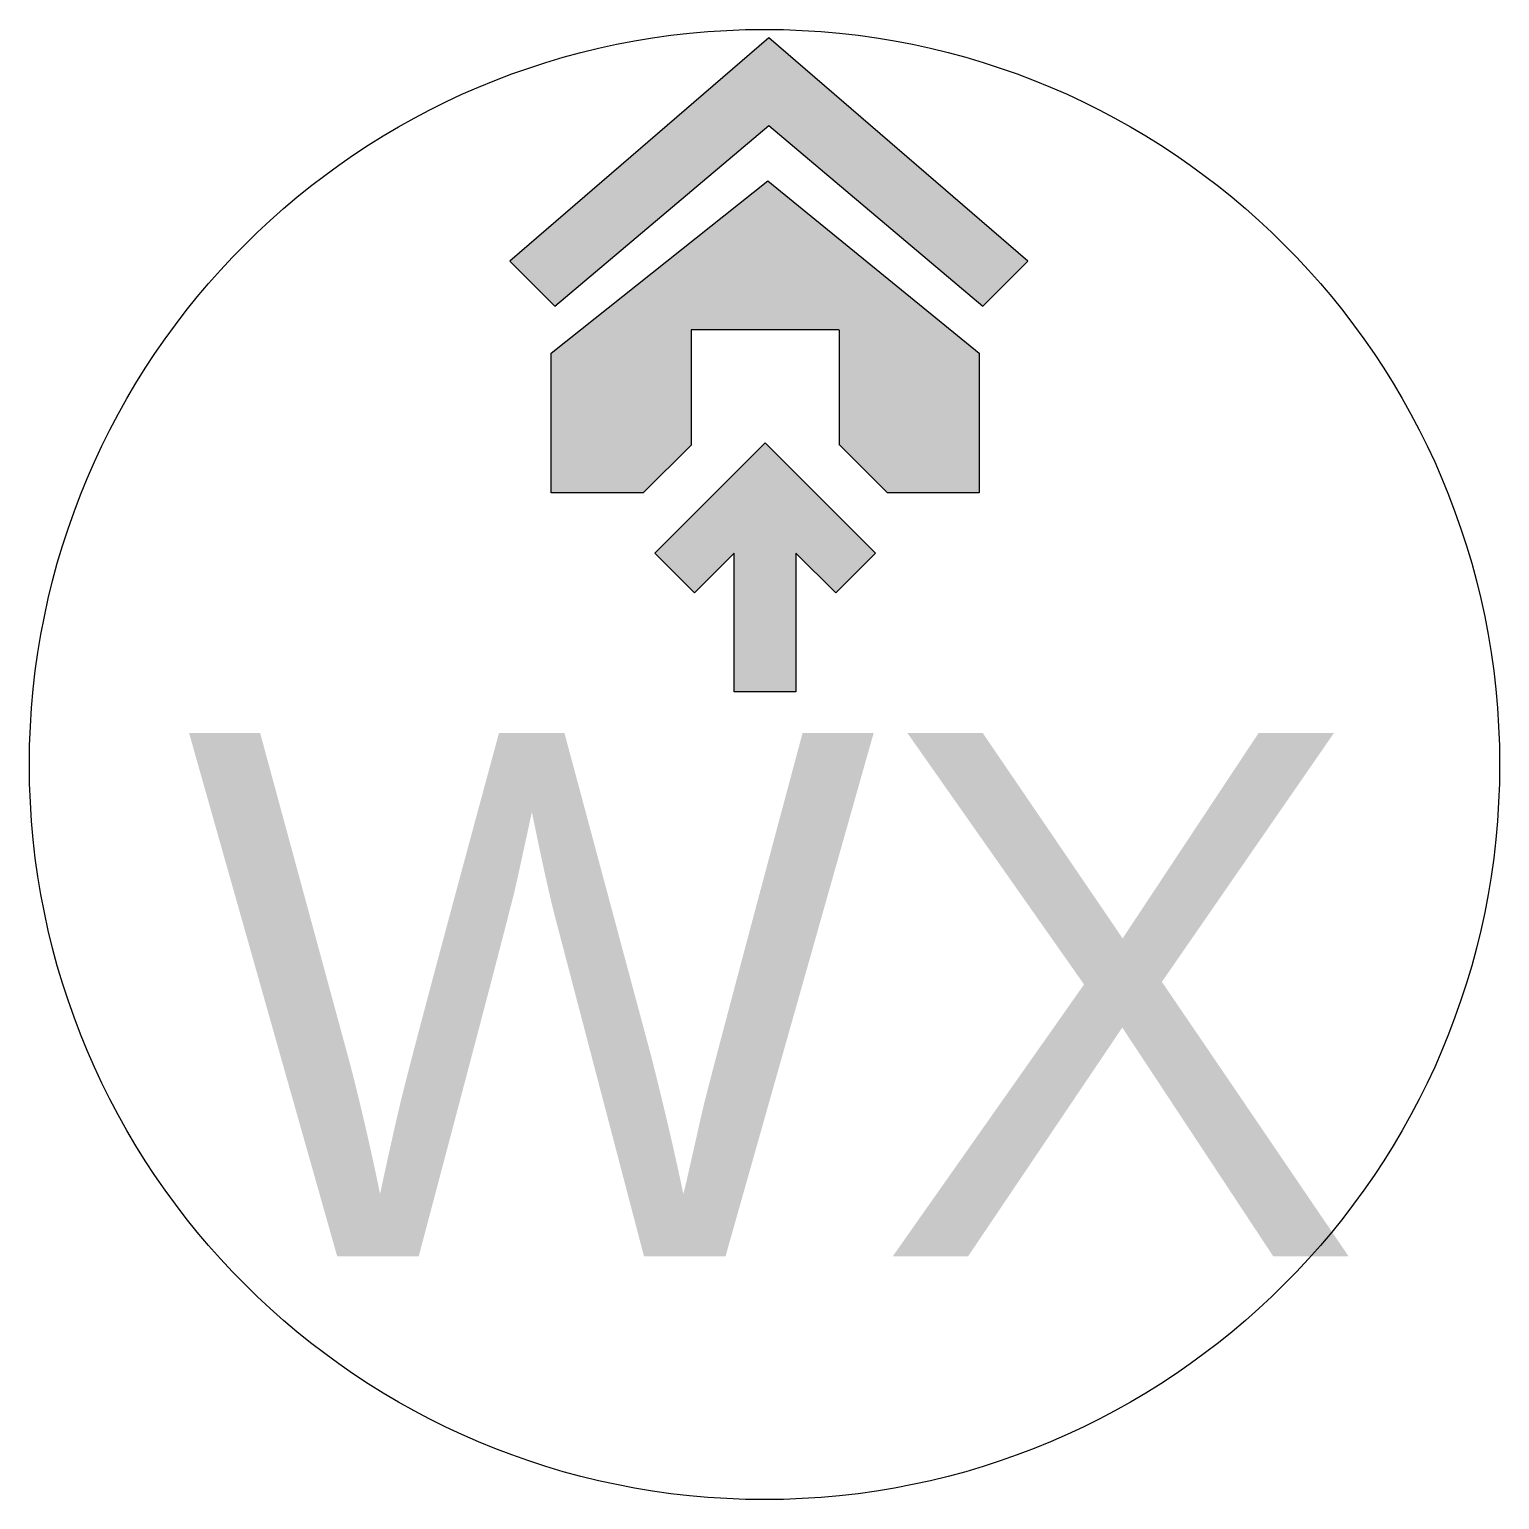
# Model space of a CAD drawing. Header units: millimetres. Extents: x -365 to 393, y -361 to 397.
import ezdxf
from ezdxf.enums import TextEntityAlignment as Align

# ---------------------------------------------------------------- set-up
doc = ezdxf.new("R2010")
doc.units = ezdxf.units.MM
doc.styles.add('GENERATED_STYLE_2', font='arial.ttf')

msp = doc.modelspace()

# ---------------------------------------------------------------- hatches: boundary and pattern name
for points in [[(15.85, 347.69), (126.24, 254.53), (149.42, 277.71), (15.85, 392.85), (-117.73, 277.71), (-94.55, 254.53)], [(52.08, 242.25), (52.08, 183.18), (77.07, 158.16), (124.36, 158.16), (124.36, 230.28), (15.33, 319.05), (-96.43, 230.28), (-96.43, 158.16), (-48.84, 158.16), (-24.18, 182.82), (-24.18, 242.19), (13.97, 242.19), (52.12, 242.19)], [(-1.97, 127.1), (-1.97, 55.62), (29.85, 55.62), (29.85, 127.1), (50.33, 106.62), (70.81, 127.1), (13.94, 183.98), (-42.93, 127.1), (-22.45, 106.62)]]:
    msp.add_hatch(color=256).paths.add_polyline_path(points)

# ---------------------------------------------------------------- linework, layer by layer
msp.add_line((52.05, 242.14), (52.05, 182.75))
for points in [[(15.85, 347.69), (126.24, 254.53), (149.42, 277.71), (15.85, 392.85), (-117.73, 277.71), (-94.55, 254.53)], [(-1.97, 55.62), (-1.97, 127.1), (-22.45, 106.62), (-42.93, 127.1), (13.94, 183.98), (70.81, 127.1), (50.33, 106.62), (29.85, 127.1), (29.85, 55.62)]]:
    msp.add_lwpolyline(points, close=True)
msp.add_lwpolyline([(52.09, 242.21), (13.94, 242.21), (-24.21, 242.21), (-24.21, 182.84), (-48.87, 158.18), (-96.45, 158.18), (-96.45, 230.31), (15.3, 319.07), (124.33, 230.31), (124.33, 158.18), (77.04, 158.18), (52.05, 183.2)])
at = {"linetype": 'Continuous'}
msp.add_circle((13.62, 18.15), 379.02, dxfattribs=at)

# ---------------------------------------------------------------- texts
at = {"style": 'GENERATED_STYLE_2'}
msp.add_attdef('WX', text='xx', height=270, dxfattribs=at).set_placement((19, -235.53), align=Align.CENTER)

doc.saveas('drawing.dxf')
